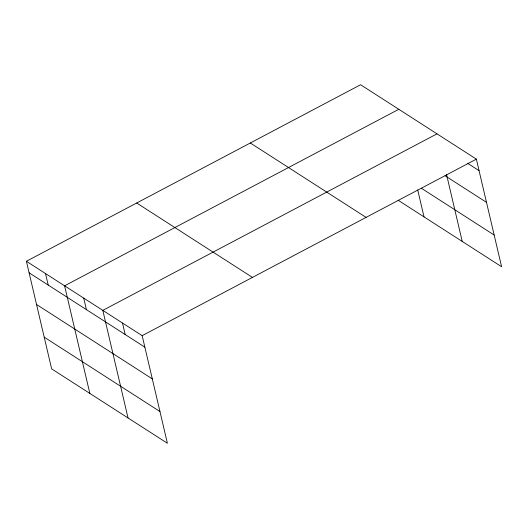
<?xml version="1.0" encoding="UTF-8"?>
<svg xmlns="http://www.w3.org/2000/svg" width="528" height="528" viewBox="0 0 528 528"><rect width="100%" height="100%" fill="white"/><g stroke="black" fill="none" stroke-linecap="round" stroke-linejoin="round"><path stroke-width="0.79" d="M26.4 261.261L142.164 335.663L167.402 443.263L51.638 368.861L26.4 261.261L360.598 84.737L476.362 159.139L501.6 266.739L398.112 200.224M398.798 109.289L64.601 285.813L89.839 393.413M437.006 133.841L102.808 310.372L128.04 417.965M142.164 335.663L476.362 159.139M467.531 163.251L479.068 170.663M445.097 175.758L486.506 202.369M421.377 188.252L494.162 235.033M250.312 142.989L366.076 217.391M136.686 203.009L252.45 277.411M29.106 272.791L144.87 347.193M36.538 304.491L152.308 378.893M44.2 337.154L159.971 411.556M446.582 174.695L462.238 241.441M417.714 189.941L424.037 216.889M122.489 323.017L125.189 334.541M83.708 298.096L86.407 309.619M45.5 273.537L48.206 285.067"/></g></svg>
